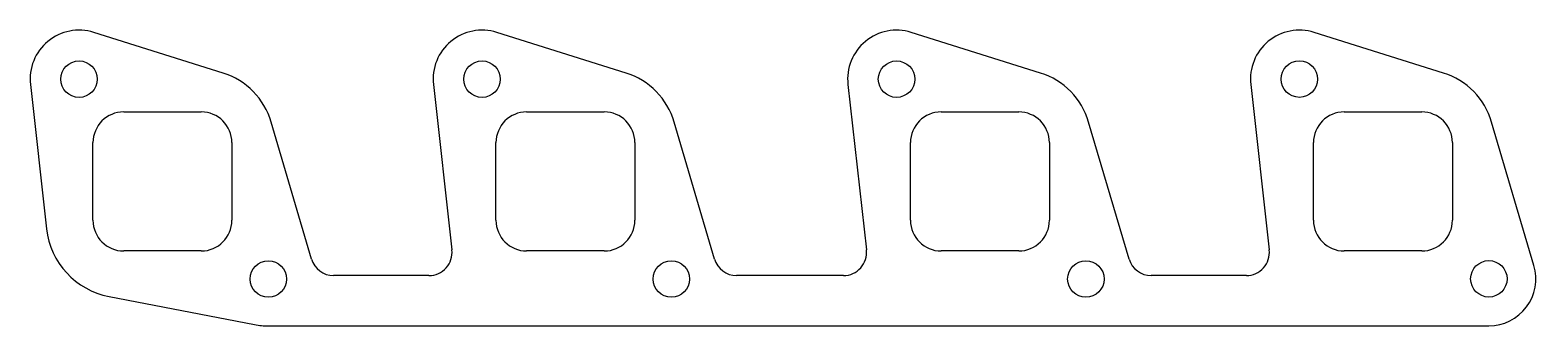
# Model space of a CAD drawing. Extents: x -193 to 199, y -38 to 39.
import ezdxf

# ---------------------------------------------------------------- set-up
doc = ezdxf.new("R2010")
doc.units = 0
doc.layers.add('1', color=7, linetype='CONTINUOUS')

msp = doc.modelspace()

# ---------------------------------------------------------------- linework, layer by layer
at = {"layer": '1', "color": 163, "linetype": 'CONTINUOUS'}
for p, q in [((-143.211158, 28.22835), (-176.907747, 38.802648)), ((-38.211158, 28.22835), (-71.907747, 38.802648)), ((69.788842, 28.22835), (36.092253, 38.802648)), ((174.788842, 28.22835), (141.052646, 38.815077)), ((-193.396355, 25.221296), (-189.197342, -12.346323)), ((-88.396355, 25.221296), (-83.584027, -17.833518)), ((19.603645, 25.221296), (24.415973, -17.833518)), ((124.564038, 25.233725), (129.377755, -17.833518)), ((-120.148042, -20.198332), (-130.677032, 15.478052)), ((-15.148042, -20.198332), (-25.677032, 15.478052)), ((92.851958, -20.198332), (82.322968, 15.478052)), ((198.349019, -21.882572), (187.322968, 15.478052)), ((-89.546896, -24.5), (-114.393421, -24.5)), ((18.453104, -24.5), (-9.393421, -24.5)), ((123.414887, -24.5), (98.606579, -24.5)), ((-172.921544, -29.95812), (-134.990524, -37.257656)), ((-131.4, -37.6), (186.6, -37.6))]:
    msp.add_line(p, q, dxfattribs=at)
at = {"layer": '1', "color": 150, "linetype": 'CONTINUOUS'}
for p, q in [((-169.1, 18.1), (-148.9, 18.1)), ((-64.1, 18.1), (-43.9, 18.1)), ((43.9, 18.1), (64.1, 18.1)), ((148.9, 18.1), (169.1, 18.1)), ((-177.1, -10.1), (-177.1, 10.1)), ((-140.9, 10.1), (-140.9, -10.1)), ((-72.1, -10.1), (-72.1, 10.1)), ((-35.9, 10.1), (-35.9, -10.1)), ((35.9, -10.1), (35.9, 10.1)), ((72.1, 10.1), (72.1, -10.1)), ((140.9, -10.1), (140.9, 10.1)), ((177.1, 10.1), (177.1, -10.1)), ((-148.9, -18.1), (-169.1, -18.1)), ((-43.9, -18.1), (-64.1, -18.1)), ((64.1, -18.1), (43.9, -18.1)), ((169.1, -18.1), (148.9, -18.1))]:
    msp.add_line(p, q, dxfattribs=at)
for centre in [(-180.725259, 26.637571), (-75.725259, 26.637571), (32.274741, 26.637571), (137.235134, 26.65), (-131.4, -25.4), (-26.4, -25.4), (81.6, -25.4), (186.6, -25.35)]:
    msp.add_circle(centre, 4.75, dxfattribs=at)
at = {"layer": '1', "color": 163, "linetype": 'CONTINUOUS'}
for centre, radius, start, end in [((-180.725259, 26.637571), 12.75, 72.577665, 186.3776), ((-75.725259, 26.637571), 12.75, 72.577665, 186.3776), ((32.274741, 26.637571), 12.75, 72.577665, 186.3776), ((137.235134, 26.65), 12.75, 72.577665, 186.3776), ((-148.9, 10.1), 19, 16.442643, 72.577665), ((-43.9, 10.1), 19, 16.442643, 72.577665), ((64.1, 10.1), 19, 16.442643, 72.577665), ((169.1, 10.1), 19, 16.442643, 72.577665), ((-169.1, -10.1), 20.222491, 186.3776, 259.107031), ((-89.546896, -18.5), 6, 270, 6.3776), ((18.453104, -18.5), 6, 270, 6.3776), ((123.414887, -18.5), 6, 270, 6.3776), ((-114.393421, -18.5), 6, 196.442643, 270), ((-9.393421, -18.5), 6, 196.442643, 270), ((98.606579, -18.5), 6, 196.442643, 270), ((186.6, -25.35), 12.25, 270, 16.442643), ((-131.4, -18.6), 19, 259.107031, 270)]:
    msp.add_arc(centre, radius, start, end, dxfattribs=at)
at = {"layer": '1', "color": 150, "linetype": 'CONTINUOUS'}
for centre, start, end in [((-169.1, 10.1), 90, 180), ((-148.9, 10.1), 0, 90), ((-64.1, 10.1), 90, 180), ((-43.9, 10.1), 0, 90), ((43.9, 10.1), 90, 180), ((64.1, 10.1), 0, 90), ((148.9, 10.1), 90, 180), ((169.1, 10.1), 0, 90), ((-169.1, -10.1), 180, 270), ((-148.9, -10.1), 270, 360), ((-64.1, -10.1), 180, 270), ((-43.9, -10.1), 270, 0), ((43.9, -10.1), 180, 270), ((64.1, -10.1), 270, 0), ((148.9, -10.1), 180, 270), ((169.1, -10.1), 270, 0)]:
    msp.add_arc(centre, 8, start, end, dxfattribs=at)

doc.saveas('drawing.dxf')
